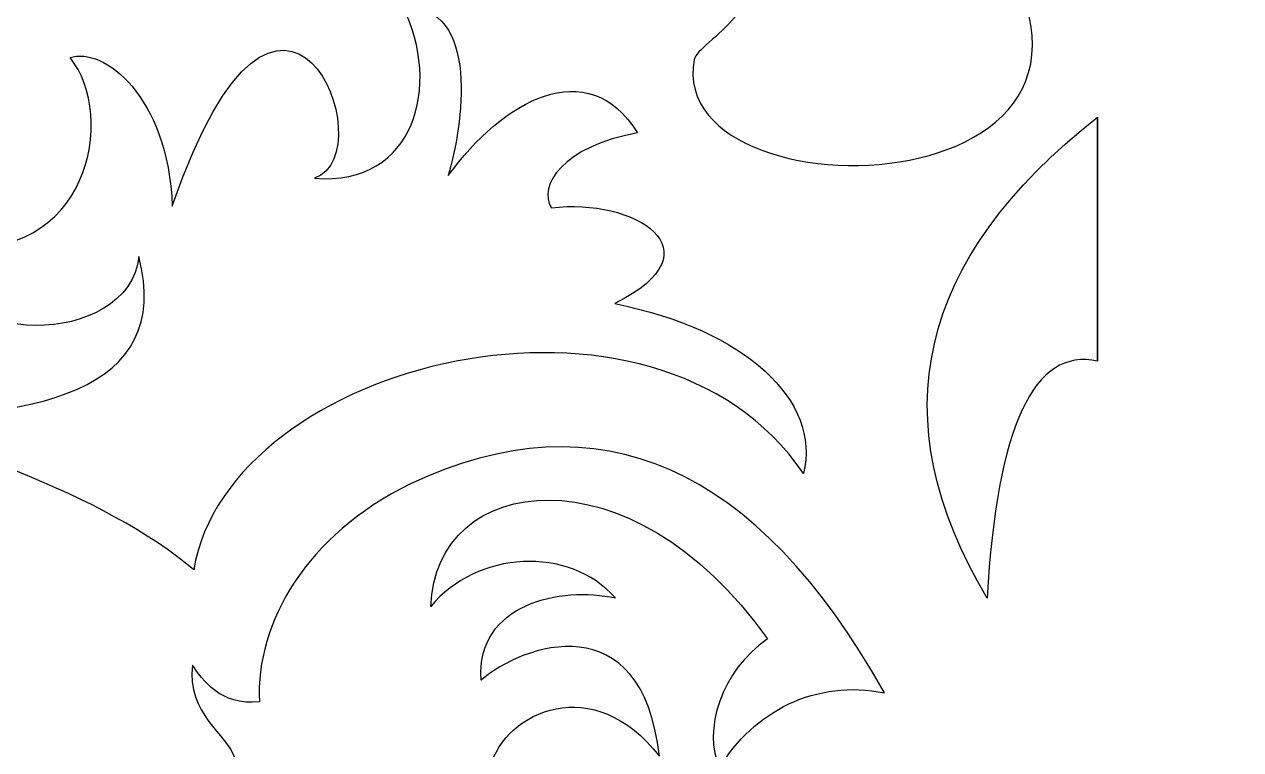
# Model space of a CAD drawing. Header units: centimetres. Extents: x -29.4 to 30.6, y -40.2 to 38.1.
# Drawn here: x -12.02 to -1.53, y -29.27 to -23.01 of the extents above; entities that cross this region are included whole.
import ezdxf

# ---------------------------------------------------------------- set-up
doc = ezdxf.new("R2010")
doc.units = ezdxf.units.CM
doc.header["$MEASUREMENT"] = 0
doc.layers.add('layer 1', color=7, linetype='Continuous')

msp = doc.modelspace()

# ---------------------------------------------------------------- linework, layer by layer
at = {"layer": 'layer 1', "color": 114}
for points, knots in [([(-10.49682, -18.26615), (-10.13731, -19.88125), (-7.4751, -20.3182), (-6.68957, -19.16775), (-6.68957, -19.16775), (-6.33582, -19.88142), (-5.19749, -20.55763), (-4.57809, -20.60501), (-4.57809, -20.60501), (-4.57555, -20.84265), (-4.71426, -21.0213), (-4.96843, -21.05175), (-4.96843, -21.05175), (-4.43667, -21.31915), (-4.31975, -20.84191), (-4.32318, -20.64468), (-4.32318, -20.64468), (-3.78701, -21.11549), (-4.5048, -22.0538), (-5.08296, -21.84531), (-5.08296, -21.84531), (-4.80939, -22.50152), (-4.01193, -22.04741), (-4.02869, -21.80259), (-4.02869, -21.80259), (-1.52953, -24.60213), (-6.5111, -24.79919), (-6.24195, -23.31767), (-6.24195, -23.31767), (-6.21352, -23.16116), (-5.46525, -22.85515), (-5.78604, -22.17304), (-5.78604, -22.17304), (-5.87759, -22.51265), (-6.21513, -22.6723), (-6.41063, -22.69285), (-6.41063, -22.69285), (-6.14943, -20.59102), (-10.92754, -21.1272), (-10.49682, -18.26615)], [0, 0, 0, 0, 0.09090909, 0.09090909, 0.09090909, 0.09090909, 0.18181818, 0.18181818, 0.18181818, 0.18181818, 0.27272727, 0.27272727, 0.27272727, 0.27272727, 0.36363636, 0.36363636, 0.36363636, 0.36363636, 0.45454545, 0.45454545, 0.45454545, 0.45454545, 0.54545455, 0.54545455, 0.54545455, 0.54545455, 0.63636364, 0.63636364, 0.63636364, 0.63636364, 0.72727273, 0.72727273, 0.72727273, 0.72727273, 0.81818182, 0.81818182, 0.81818182, 0.81818182, 1, 1, 1, 1]), ([(-8.7516, -22.86466), (-8.41921, -23.53918), (-8.64798, -24.40837), (-9.51482, -24.3407), (-9.51482, -24.3407), (-8.88984, -24.11949), (-9.80206, -21.82944), (-10.74182, -24.58097), (-10.74182, -24.58097), (-10.7785, -23.63121), (-11.33791, -23.20306), (-11.62385, -23.30071), (-11.62385, -23.30071), (-11.21443, -23.80575), (-11.45813, -25.08011), (-12.68872, -24.93378), (-12.68872, -24.93378), (-12.77612, -25.84484), (-11.10698, -25.79941), (-11.02945, -25.01648), (-11.02945, -25.01648), (-10.73529, -26.1818), (-11.89499, -26.42952), (-13.55785, -26.4131), (-13.55785, -26.4131), (-12.81102, -26.55827), (-11.30433, -27.07151), (-10.55749, -27.71726), (-10.55749, -27.71726), (-10.25918, -25.9123), (-6.5745, -25.00296), (-5.29979, -26.88622), (-5.29979, -26.88622), (-5.14393, -26.26185), (-5.79656, -25.64569), (-6.92691, -25.42195), (-6.92691, -25.42195), (-6.00518, -24.96036), (-6.76662, -24.50613), (-7.4719, -24.59599), (-7.4719, -24.59599), (-7.59805, -24.41077), (-7.36584, -24.06037), (-6.73011, -23.95024), (-6.73011, -23.95024), (-7.16105, -23.25523), (-7.89684, -23.67564), (-8.36308, -24.31817), (-8.36308, -24.31817), (-8.23928, -23.9076), (-8.07553, -22.83772), (-8.7516, -22.86466)], [0, 0, 0, 0, 0.07142857, 0.07142857, 0.07142857, 0.07142857, 0.14285714, 0.14285714, 0.14285714, 0.14285714, 0.21428571, 0.21428571, 0.21428571, 0.21428571, 0.28571429, 0.28571429, 0.28571429, 0.28571429, 0.35714286, 0.35714286, 0.35714286, 0.35714286, 0.42857143, 0.42857143, 0.42857143, 0.42857143, 0.5, 0.5, 0.5, 0.5, 0.57142857, 0.57142857, 0.57142857, 0.57142857, 0.64285714, 0.64285714, 0.64285714, 0.64285714, 0.71428571, 0.71428571, 0.71428571, 0.71428571, 0.78571429, 0.78571429, 0.78571429, 0.78571429, 0.85714286, 0.85714286, 0.85714286, 0.85714286, 1, 1, 1, 1]), ([(-2.76308, -23.81449), (-4.32184, -25.03604), (-4.63956, -26.41778), (-3.71624, -27.95973), (-3.71624, -27.95973), (-3.63022, -26.47786), (-3.3125, -25.797), (-2.76308, -25.91715), (-2.76308, -25.91715), (-2.76308, -25.91715), (-2.76308, -25.91713), (-2.76308, -25.91713), (-2.76308, -25.91713), (-2.76308, -25.91713), (-2.76308, -25.86582), (-2.76308, -25.86582), (-2.76308, -25.86582), (-2.76308, -25.86582), (-2.76308, -25.81507), (-2.76308, -25.81507), (-2.76308, -25.81507), (-2.76308, -25.81507), (-2.76308, -25.76491), (-2.76308, -25.76491), (-2.76308, -25.76491), (-2.76308, -25.76491), (-2.76308, -25.71534), (-2.76308, -25.71534), (-2.76308, -25.71534), (-2.76308, -25.71534), (-2.76308, -25.66635), (-2.76308, -25.66635), (-2.76308, -25.66635), (-2.76308, -25.66635), (-2.76308, -25.61794), (-2.76308, -25.61794), (-2.76308, -25.61794), (-2.76308, -25.61794), (-2.76308, -25.57013), (-2.76308, -25.57013), (-2.76308, -25.57013), (-2.76308, -25.57013), (-2.76308, -25.5229), (-2.76308, -25.5229), (-2.76308, -25.5229), (-2.76308, -25.5229), (-2.76308, -25.47626), (-2.76308, -25.47626), (-2.76308, -25.47626), (-2.76308, -25.47626), (-2.76308, -25.43021), (-2.76308, -25.43021), (-2.76308, -25.43021), (-2.76308, -25.43021), (-2.76308, -25.38474), (-2.76308, -25.38474), (-2.76308, -25.38474), (-2.76308, -25.38474), (-2.76308, -25.33986), (-2.76308, -25.33986), (-2.76308, -25.33986), (-2.76308, -25.33986), (-2.76308, -25.29557), (-2.76308, -25.29557), (-2.76308, -25.29557), (-2.76308, -25.29557), (-2.76308, -25.25186), (-2.76308, -25.25186), (-2.76308, -25.25186), (-2.76308, -25.25186), (-2.76308, -25.20873), (-2.76308, -25.20873), (-2.76308, -25.20873), (-2.76308, -25.20873), (-2.76308, -25.1662), (-2.76308, -25.1662), (-2.76308, -25.1662), (-2.76308, -25.1662), (-2.76308, -24.88489), (-2.76308, -24.88489), (-2.76308, -24.88489), (-2.76308, -24.88489), (-2.76308, -24.84705), (-2.76308, -24.84705), (-2.76308, -24.84705), (-2.76308, -24.84705), (-2.76308, -24.80979), (-2.76308, -24.80979), (-2.76308, -24.80979), (-2.76308, -24.80979), (-2.76308, -24.77313), (-2.76308, -24.77313), (-2.76308, -24.77313), (-2.76308, -24.77313), (-2.76308, -24.73705), (-2.76308, -24.73705), (-2.76308, -24.73705), (-2.76308, -24.73705), (-2.76308, -24.70155), (-2.76308, -24.70155), (-2.76308, -24.70155), (-2.76308, -24.70155), (-2.76308, -24.66665), (-2.76308, -24.66665), (-2.76308, -24.66665), (-2.76308, -24.66665), (-2.76308, -24.63232), (-2.76308, -24.63232), (-2.76308, -24.63232), (-2.76308, -24.63232), (-2.76308, -24.59859), (-2.76308, -24.59859), (-2.76308, -24.59859), (-2.76308, -24.59859), (-2.76308, -24.56544), (-2.76308, -24.56544), (-2.76308, -24.56544), (-2.76308, -24.56544), (-2.76308, -24.53288), (-2.76308, -24.53288), (-2.76308, -24.53288), (-2.76308, -24.53288), (-2.76308, -24.5009), (-2.76308, -24.5009), (-2.76308, -24.5009), (-2.76308, -24.5009), (-2.76308, -24.46952), (-2.76308, -24.46952), (-2.76308, -24.46952), (-2.76308, -24.46952), (-2.76308, -24.43872), (-2.76308, -24.43872), (-2.76308, -24.43872), (-2.76308, -24.43872), (-2.76308, -24.4085), (-2.76308, -24.4085), (-2.76308, -24.4085), (-2.76308, -24.4085), (-2.76308, -24.37888), (-2.76308, -24.37888), (-2.76308, -24.37888), (-2.76308, -24.37888), (-2.76308, -24.34984), (-2.76308, -24.34984), (-2.76308, -24.34984), (-2.76308, -24.34984), (-2.76308, -24.32139), (-2.76308, -24.32139), (-2.76308, -24.32139), (-2.76308, -24.32139), (-2.76308, -24.29352), (-2.76308, -24.29352), (-2.76308, -24.29352), (-2.76308, -24.29352), (-2.76308, -24.26623), (-2.76308, -24.26623), (-2.76308, -24.26623), (-2.76308, -24.26623), (-2.76308, -24.23954), (-2.76308, -24.23954), (-2.76308, -24.23954), (-2.76308, -24.23954), (-2.76308, -24.21343), (-2.76308, -24.21343), (-2.76308, -24.21343), (-2.76308, -24.21343), (-2.76308, -24.18791), (-2.76308, -24.18791), (-2.76308, -24.18791), (-2.76308, -24.18791), (-2.76308, -24.16298), (-2.76308, -24.16298), (-2.76308, -24.16298), (-2.76308, -24.16298), (-2.76308, -24.13863), (-2.76308, -24.13863), (-2.76308, -24.13863), (-2.76308, -24.13863), (-2.76308, -24.11487), (-2.76308, -24.11487), (-2.76308, -24.11487), (-2.76308, -24.11487), (-2.76308, -24.0917), (-2.76308, -24.0917), (-2.76308, -24.0917), (-2.76308, -24.0917), (-2.76308, -24.06911), (-2.76308, -24.06911), (-2.76308, -24.06911), (-2.76308, -24.06911), (-2.76308, -24.04711), (-2.76308, -24.04711), (-2.76308, -24.04711), (-2.76308, -24.04711), (-2.76308, -24.0257), (-2.76308, -24.0257), (-2.76308, -24.0257), (-2.76308, -24.0257), (-2.76308, -23.94591), (-2.76308, -23.94591), (-2.76308, -23.94591), (-2.76308, -23.94591), (-2.76308, -23.92743), (-2.76308, -23.92743), (-2.76308, -23.92743), (-2.76308, -23.92743), (-2.76308, -23.90954), (-2.76308, -23.90954), (-2.76308, -23.90954), (-2.76308, -23.90954), (-2.76308, -23.89223), (-2.76308, -23.89223), (-2.76308, -23.89223), (-2.76308, -23.89223), (-2.76308, -23.87551), (-2.76308, -23.87551), (-2.76308, -23.87551), (-2.76308, -23.87551), (-2.76308, -23.85937), (-2.76308, -23.85937), (-2.76308, -23.85937), (-2.76308, -23.85937), (-2.76308, -23.84383), (-2.76308, -23.84383), (-2.76308, -23.84383), (-2.76308, -23.84383), (-2.76308, -23.82886), (-2.76308, -23.82886), (-2.76308, -23.82886), (-2.76308, -23.82886), (-2.76308, -23.81449), (-2.76308, -23.81449)], [0, 0, 0, 0, 0.01694915, 0.01694915, 0.01694915, 0.01694915, 0.03389831, 0.03389831, 0.03389831, 0.03389831, 0.05084746, 0.05084746, 0.05084746, 0.05084746, 0.06779661, 0.06779661, 0.06779661, 0.06779661, 0.08474576, 0.08474576, 0.08474576, 0.08474576, 0.10169492, 0.10169492, 0.10169492, 0.10169492, 0.11864407, 0.11864407, 0.11864407, 0.11864407, 0.13559322, 0.13559322, 0.13559322, 0.13559322, 0.15254237, 0.15254237, 0.15254237, 0.15254237, 0.16949153, 0.16949153, 0.16949153, 0.16949153, 0.18644068, 0.18644068, 0.18644068, 0.18644068, 0.20338983, 0.20338983, 0.20338983, 0.20338983, 0.22033898, 0.22033898, 0.22033898, 0.22033898, 0.23728814, 0.23728814, 0.23728814, 0.23728814, 0.25423729, 0.25423729, 0.25423729, 0.25423729, 0.27118644, 0.27118644, 0.27118644, 0.27118644, 0.28813559, 0.28813559, 0.28813559, 0.28813559, 0.30508475, 0.30508475, 0.30508475, 0.30508475, 0.3220339, 0.3220339, 0.3220339, 0.3220339, 0.33898305, 0.33898305, 0.33898305, 0.33898305, 0.3559322, 0.3559322, 0.3559322, 0.3559322, 0.37288136, 0.37288136, 0.37288136, 0.37288136, 0.38983051, 0.38983051, 0.38983051, 0.38983051, 0.40677966, 0.40677966, 0.40677966, 0.40677966, 0.42372881, 0.42372881, 0.42372881, 0.42372881, 0.44067797, 0.44067797, 0.44067797, 0.44067797, 0.45762712, 0.45762712, 0.45762712, 0.45762712, 0.47457627, 0.47457627, 0.47457627, 0.47457627, 0.49152542, 0.49152542, 0.49152542, 0.49152542, 0.50847458, 0.50847458, 0.50847458, 0.50847458, 0.52542373, 0.52542373, 0.52542373, 0.52542373, 0.54237288, 0.54237288, 0.54237288, 0.54237288, 0.55932203, 0.55932203, 0.55932203, 0.55932203, 0.57627119, 0.57627119, 0.57627119, 0.57627119, 0.59322034, 0.59322034, 0.59322034, 0.59322034, 0.61016949, 0.61016949, 0.61016949, 0.61016949, 0.62711864, 0.62711864, 0.62711864, 0.62711864, 0.6440678, 0.6440678, 0.6440678, 0.6440678, 0.66101695, 0.66101695, 0.66101695, 0.66101695, 0.6779661, 0.6779661, 0.6779661, 0.6779661, 0.69491525, 0.69491525, 0.69491525, 0.69491525, 0.71186441, 0.71186441, 0.71186441, 0.71186441, 0.72881356, 0.72881356, 0.72881356, 0.72881356, 0.74576271, 0.74576271, 0.74576271, 0.74576271, 0.76271186, 0.76271186, 0.76271186, 0.76271186, 0.77966102, 0.77966102, 0.77966102, 0.77966102, 0.79661017, 0.79661017, 0.79661017, 0.79661017, 0.81355932, 0.81355932, 0.81355932, 0.81355932, 0.83050847, 0.83050847, 0.83050847, 0.83050847, 0.84745763, 0.84745763, 0.84745763, 0.84745763, 0.86440678, 0.86440678, 0.86440678, 0.86440678, 0.88135593, 0.88135593, 0.88135593, 0.88135593, 0.89830508, 0.89830508, 0.89830508, 0.89830508, 0.91525424, 0.91525424, 0.91525424, 0.91525424, 0.93220339, 0.93220339, 0.93220339, 0.93220339, 0.94915254, 0.94915254, 0.94915254, 0.94915254, 0.96610169, 0.96610169, 0.96610169, 0.96610169, 1, 1, 1, 1]), ([(-2.76308, -25.91713), (-2.76308, -25.91713), (-2.76308, -25.86582), (-2.76308, -25.86582), (-2.76308, -25.86582), (-2.76308, -25.86582), (-2.76308, -25.81507), (-2.76308, -25.81507), (-2.76308, -25.81507), (-2.76308, -25.81507), (-2.76308, -25.76491), (-2.76308, -25.76491), (-2.76308, -25.76491), (-2.76308, -25.76491), (-2.76308, -25.71534), (-2.76308, -25.71534), (-2.76308, -25.71534), (-2.76308, -25.71534), (-2.76308, -25.66635), (-2.76308, -25.66635), (-2.76308, -25.66635), (-2.76308, -25.66635), (-2.76308, -25.61794), (-2.76308, -25.61794), (-2.76308, -25.61794), (-2.76308, -25.61794), (-2.76308, -25.57013), (-2.76308, -25.57013), (-2.76308, -25.57013), (-2.76308, -25.57013), (-2.76308, -25.5229), (-2.76308, -25.5229), (-2.76308, -25.5229), (-2.76308, -25.5229), (-2.76308, -25.47626), (-2.76308, -25.47626), (-2.76308, -25.47626), (-2.76308, -25.47626), (-2.76308, -25.43021), (-2.76308, -25.43021), (-2.76308, -25.43021), (-2.76308, -25.43021), (-2.76308, -25.38474), (-2.76308, -25.38474), (-2.76308, -25.38474), (-2.76308, -25.38474), (-2.76308, -25.33986), (-2.76308, -25.33986), (-2.76308, -25.33986), (-2.76308, -25.33986), (-2.76308, -25.29557), (-2.76308, -25.29557), (-2.76308, -25.29557), (-2.76308, -25.29557), (-2.76308, -25.25186), (-2.76308, -25.25186), (-2.76308, -25.25186), (-2.76308, -25.25186), (-2.76308, -25.20873), (-2.76308, -25.20873), (-2.76308, -25.20873), (-2.76308, -25.20873), (-2.76308, -25.1662), (-2.76308, -25.1662), (-2.76308, -25.1662), (-2.76308, -25.1662), (-2.76308, -24.88489), (-2.76308, -24.88489), (-2.76308, -24.88489), (-2.76308, -24.88489), (-2.76308, -24.84705), (-2.76308, -24.84705), (-2.76308, -24.84705), (-2.76308, -24.84705), (-2.76308, -24.80979), (-2.76308, -24.80979), (-2.76308, -24.80979), (-2.76308, -24.80979), (-2.76308, -24.77313), (-2.76308, -24.77313), (-2.76308, -24.77313), (-2.76308, -24.77313), (-2.76308, -24.73705), (-2.76308, -24.73705), (-2.76308, -24.73705), (-2.76308, -24.73705), (-2.76308, -24.70155), (-2.76308, -24.70155), (-2.76308, -24.70155), (-2.76308, -24.70155), (-2.76308, -24.66665), (-2.76308, -24.66665), (-2.76308, -24.66665), (-2.76308, -24.66665), (-2.76308, -24.63232), (-2.76308, -24.63232), (-2.76308, -24.63232), (-2.76308, -24.63232), (-2.76308, -24.59859), (-2.76308, -24.59859), (-2.76308, -24.59859), (-2.76308, -24.59859), (-2.76308, -24.56544), (-2.76308, -24.56544), (-2.76308, -24.56544), (-2.76308, -24.56544), (-2.76308, -24.53288), (-2.76308, -24.53288), (-2.76308, -24.53288), (-2.76308, -24.53288), (-2.76308, -24.5009), (-2.76308, -24.5009), (-2.76308, -24.5009), (-2.76308, -24.5009), (-2.76308, -24.46952), (-2.76308, -24.46952), (-2.76308, -24.46952), (-2.76308, -24.46952), (-2.76308, -24.43872), (-2.76308, -24.43872), (-2.76308, -24.43872), (-2.76308, -24.43872), (-2.76308, -24.4085), (-2.76308, -24.4085), (-2.76308, -24.4085), (-2.76308, -24.4085), (-2.76308, -24.37888), (-2.76308, -24.37888), (-2.76308, -24.37888), (-2.76308, -24.37888), (-2.76308, -24.34984), (-2.76308, -24.34984), (-2.76308, -24.34984), (-2.76308, -24.34984), (-2.76308, -24.32139), (-2.76308, -24.32139), (-2.76308, -24.32139), (-2.76308, -24.32139), (-2.76308, -24.29352), (-2.76308, -24.29352), (-2.76308, -24.29352), (-2.76308, -24.29352), (-2.76308, -24.26623), (-2.76308, -24.26623), (-2.76308, -24.26623), (-2.76308, -24.26623), (-2.76308, -24.23954), (-2.76308, -24.23954), (-2.76308, -24.23954), (-2.76308, -24.23954), (-2.76308, -24.21343), (-2.76308, -24.21343), (-2.76308, -24.21343), (-2.76308, -24.21343), (-2.76308, -24.18791), (-2.76308, -24.18791), (-2.76308, -24.18791), (-2.76308, -24.18791), (-2.76308, -24.16298), (-2.76308, -24.16298), (-2.76308, -24.16298), (-2.76308, -24.16298), (-2.76308, -24.13863), (-2.76308, -24.13863), (-2.76308, -24.13863), (-2.76308, -24.13863), (-2.76308, -24.11487), (-2.76308, -24.11487), (-2.76308, -24.11487), (-2.76308, -24.11487), (-2.76308, -24.0917), (-2.76308, -24.0917), (-2.76308, -24.0917), (-2.76308, -24.0917), (-2.76308, -24.06911), (-2.76308, -24.06911), (-2.76308, -24.06911), (-2.76308, -24.06911), (-2.76308, -24.04711), (-2.76308, -24.04711), (-2.76308, -24.04711), (-2.76308, -24.04711), (-2.76308, -24.0257), (-2.76308, -24.0257), (-2.76308, -24.0257), (-2.76308, -24.0257), (-2.76308, -23.94591), (-2.76308, -23.94591), (-2.76308, -23.94591), (-2.76308, -23.94591), (-2.76308, -23.92743), (-2.76308, -23.92743), (-2.76308, -23.92743), (-2.76308, -23.92743), (-2.76308, -23.90954), (-2.76308, -23.90954), (-2.76308, -23.90954), (-2.76308, -23.90954), (-2.76308, -23.89223), (-2.76308, -23.89223), (-2.76308, -23.89223), (-2.76308, -23.89223), (-2.76308, -23.87551), (-2.76308, -23.87551), (-2.76308, -23.87551), (-2.76308, -23.87551), (-2.76308, -23.85937), (-2.76308, -23.85937), (-2.76308, -23.85937), (-2.76308, -23.85937), (-2.76308, -23.84383), (-2.76308, -23.84383), (-2.76308, -23.84383), (-2.76308, -23.84383), (-2.76308, -23.82886), (-2.76308, -23.82886), (-2.76308, -23.82886), (-2.76308, -23.82886), (-2.76308, -23.81449), (-2.76308, -23.81449), (-2.76308, -23.81449), (-2.76308, -23.81449), (-2.76308, -23.81447), (-2.76308, -23.81447), (-2.76308, -23.81447), (-2.76308, -23.81447), (-2.76308, -25.91713), (-2.76308, -25.91713)], [0, 0, 0, 0, 0.01724138, 0.01724138, 0.01724138, 0.01724138, 0.03448276, 0.03448276, 0.03448276, 0.03448276, 0.05172414, 0.05172414, 0.05172414, 0.05172414, 0.06896552, 0.06896552, 0.06896552, 0.06896552, 0.0862069, 0.0862069, 0.0862069, 0.0862069, 0.10344828, 0.10344828, 0.10344828, 0.10344828, 0.12068966, 0.12068966, 0.12068966, 0.12068966, 0.13793103, 0.13793103, 0.13793103, 0.13793103, 0.15517241, 0.15517241, 0.15517241, 0.15517241, 0.17241379, 0.17241379, 0.17241379, 0.17241379, 0.18965517, 0.18965517, 0.18965517, 0.18965517, 0.20689655, 0.20689655, 0.20689655, 0.20689655, 0.22413793, 0.22413793, 0.22413793, 0.22413793, 0.24137931, 0.24137931, 0.24137931, 0.24137931, 0.25862069, 0.25862069, 0.25862069, 0.25862069, 0.27586207, 0.27586207, 0.27586207, 0.27586207, 0.29310345, 0.29310345, 0.29310345, 0.29310345, 0.31034483, 0.31034483, 0.31034483, 0.31034483, 0.32758621, 0.32758621, 0.32758621, 0.32758621, 0.34482759, 0.34482759, 0.34482759, 0.34482759, 0.36206897, 0.36206897, 0.36206897, 0.36206897, 0.37931034, 0.37931034, 0.37931034, 0.37931034, 0.39655172, 0.39655172, 0.39655172, 0.39655172, 0.4137931, 0.4137931, 0.4137931, 0.4137931, 0.43103448, 0.43103448, 0.43103448, 0.43103448, 0.44827586, 0.44827586, 0.44827586, 0.44827586, 0.46551724, 0.46551724, 0.46551724, 0.46551724, 0.48275862, 0.48275862, 0.48275862, 0.48275862, 0.5, 0.5, 0.5, 0.5, 0.51724138, 0.51724138, 0.51724138, 0.51724138, 0.53448276, 0.53448276, 0.53448276, 0.53448276, 0.55172414, 0.55172414, 0.55172414, 0.55172414, 0.56896552, 0.56896552, 0.56896552, 0.56896552, 0.5862069, 0.5862069, 0.5862069, 0.5862069, 0.60344828, 0.60344828, 0.60344828, 0.60344828, 0.62068966, 0.62068966, 0.62068966, 0.62068966, 0.63793103, 0.63793103, 0.63793103, 0.63793103, 0.65517241, 0.65517241, 0.65517241, 0.65517241, 0.67241379, 0.67241379, 0.67241379, 0.67241379, 0.68965517, 0.68965517, 0.68965517, 0.68965517, 0.70689655, 0.70689655, 0.70689655, 0.70689655, 0.72413793, 0.72413793, 0.72413793, 0.72413793, 0.74137931, 0.74137931, 0.74137931, 0.74137931, 0.75862069, 0.75862069, 0.75862069, 0.75862069, 0.77586207, 0.77586207, 0.77586207, 0.77586207, 0.79310345, 0.79310345, 0.79310345, 0.79310345, 0.81034483, 0.81034483, 0.81034483, 0.81034483, 0.82758621, 0.82758621, 0.82758621, 0.82758621, 0.84482759, 0.84482759, 0.84482759, 0.84482759, 0.86206897, 0.86206897, 0.86206897, 0.86206897, 0.87931034, 0.87931034, 0.87931034, 0.87931034, 0.89655172, 0.89655172, 0.89655172, 0.89655172, 0.9137931, 0.9137931, 0.9137931, 0.9137931, 0.93103448, 0.93103448, 0.93103448, 0.93103448, 0.94827586, 0.94827586, 0.94827586, 0.94827586, 0.96551724, 0.96551724, 0.96551724, 0.96551724, 1, 1, 1, 1]), ([(-6.0236, -29.42663), (-6.16973, -29.10127), (-6.01093, -28.58547), (-5.60942, -28.31258), (-5.60942, -28.31258), (-6.79265, -26.63989), (-8.47957, -26.88547), (-8.5133, -28.03333), (-8.5133, -28.03333), (-8.11584, -27.55026), (-7.32007, -27.50642), (-6.92077, -27.95941), (-6.92077, -27.95941), (-7.38868, -27.85703), (-8.12126, -28.00363), (-8.07933, -28.66691), (-8.07933, -28.66691), (-7.72557, -28.3617), (-6.69016, -27.99527), (-6.54206, -29.32413), (-6.54206, -29.32413), (-7.1044, -28.59455), (-7.86793, -28.93213), (-8.00057, -29.41657), (-8.00057, -29.41657), (-7.46081, -29.26319), (-6.77132, -29.47663), (-6.67101, -29.99068), (-6.67101, -29.99068), (-7.0397, -30.51491), (-7.25588, -31.72838), (-7.18743, -32.10842), (-7.18743, -32.10842), (-7.43905, -31.69469), (-8.74023, -30.76416), (-9.20483, -31.0082), (-9.20483, -31.0082), (-9.97073, -31.57809), (-10.00933, -30.73517), (-10.99117, -30.99319), (-10.99117, -30.99319), (-10.64803, -31.42369), (-10.83979, -31.6039), (-11.56644, -31.53382), (-11.56644, -31.53382), (-11.43524, -31.24598), (-11.45542, -30.77293), (-11.62699, -30.11467), (-11.62699, -30.11467), (-9.13555, -29.30759), (-10.67913, -29.36756), (-10.56671, -28.53774), (-10.56671, -28.53774), (-10.48547, -28.66383), (-10.32447, -28.89361), (-9.99139, -28.85357), (-9.99139, -28.85357), (-10.02166, -28.1727), (-9.58765, -27.41632), (-8.68934, -26.97576), (-8.68934, -26.97576), (-7.0643, -26.21481), (-5.70168, -26.81556), (-4.6015, -28.77804), (-4.6015, -28.77804), (-5.18628, -28.65639), (-5.73719, -28.93731), (-6.0236, -29.42663)], [0, 0, 0, 0, 0.05555556, 0.05555556, 0.05555556, 0.05555556, 0.11111111, 0.11111111, 0.11111111, 0.11111111, 0.16666667, 0.16666667, 0.16666667, 0.16666667, 0.22222222, 0.22222222, 0.22222222, 0.22222222, 0.27777778, 0.27777778, 0.27777778, 0.27777778, 0.33333333, 0.33333333, 0.33333333, 0.33333333, 0.38888889, 0.38888889, 0.38888889, 0.38888889, 0.44444444, 0.44444444, 0.44444444, 0.44444444, 0.5, 0.5, 0.5, 0.5, 0.55555556, 0.55555556, 0.55555556, 0.55555556, 0.61111111, 0.61111111, 0.61111111, 0.61111111, 0.66666667, 0.66666667, 0.66666667, 0.66666667, 0.72222222, 0.72222222, 0.72222222, 0.72222222, 0.77777778, 0.77777778, 0.77777778, 0.77777778, 0.83333333, 0.83333333, 0.83333333, 0.83333333, 0.88888889, 0.88888889, 0.88888889, 0.88888889, 1, 1, 1, 1])]:
    msp.add_open_spline(points, degree=3, knots=knots, dxfattribs=at)
at = {"layer": 'layer 1', "color": 250, "lineweight": 20}
for points, knots in [([(-10.49682, -18.26615), (-10.13731, -19.88125), (-7.4751, -20.3182), (-6.68957, -19.16775), (-6.68957, -19.16775), (-6.33582, -19.88142), (-5.19749, -20.55763), (-4.57809, -20.60501), (-4.57809, -20.60501), (-4.57555, -20.84265), (-4.71426, -21.0213), (-4.96843, -21.05175), (-4.96843, -21.05175), (-4.43667, -21.31915), (-4.31975, -20.84191), (-4.32318, -20.64468), (-4.32318, -20.64468), (-3.78701, -21.11549), (-4.5048, -22.0538), (-5.08296, -21.84531), (-5.08296, -21.84531), (-4.80939, -22.50152), (-4.01193, -22.04741), (-4.02869, -21.80259), (-4.02869, -21.80259), (-1.52953, -24.60213), (-6.5111, -24.79919), (-6.24195, -23.31767), (-6.24195, -23.31767), (-6.21352, -23.16116), (-5.46525, -22.85515), (-5.78604, -22.17304), (-5.78604, -22.17304), (-5.87759, -22.51265), (-6.21513, -22.6723), (-6.41063, -22.69285), (-6.41063, -22.69285), (-6.14943, -20.59102), (-10.92754, -21.1272), (-10.49682, -18.26615)], [0, 0, 0, 0, 0.09090909, 0.09090909, 0.09090909, 0.09090909, 0.18181818, 0.18181818, 0.18181818, 0.18181818, 0.27272727, 0.27272727, 0.27272727, 0.27272727, 0.36363636, 0.36363636, 0.36363636, 0.36363636, 0.45454545, 0.45454545, 0.45454545, 0.45454545, 0.54545455, 0.54545455, 0.54545455, 0.54545455, 0.63636364, 0.63636364, 0.63636364, 0.63636364, 0.72727273, 0.72727273, 0.72727273, 0.72727273, 0.81818182, 0.81818182, 0.81818182, 0.81818182, 1, 1, 1, 1]), ([(-8.7516, -22.86466), (-8.41921, -23.53918), (-8.64798, -24.40837), (-9.51482, -24.3407), (-9.51482, -24.3407), (-8.88984, -24.11949), (-9.80206, -21.82944), (-10.74182, -24.58097), (-10.74182, -24.58097), (-10.7785, -23.63121), (-11.33791, -23.20306), (-11.62385, -23.30071), (-11.62385, -23.30071), (-11.21443, -23.80575), (-11.45813, -25.08011), (-12.68872, -24.93378), (-12.68872, -24.93378), (-12.77612, -25.84484), (-11.10698, -25.79941), (-11.02945, -25.01648), (-11.02945, -25.01648), (-10.73529, -26.1818), (-11.89499, -26.42952), (-13.55785, -26.4131), (-13.55785, -26.4131), (-12.81102, -26.55827), (-11.30433, -27.07151), (-10.55749, -27.71726), (-10.55749, -27.71726), (-10.25918, -25.9123), (-6.5745, -25.00296), (-5.29979, -26.88622), (-5.29979, -26.88622), (-5.14393, -26.26185), (-5.79656, -25.64569), (-6.92691, -25.42195), (-6.92691, -25.42195), (-6.00518, -24.96036), (-6.76662, -24.50613), (-7.4719, -24.59599), (-7.4719, -24.59599), (-7.59805, -24.41077), (-7.36584, -24.06037), (-6.73011, -23.95024), (-6.73011, -23.95024), (-7.16105, -23.25523), (-7.89684, -23.67564), (-8.36308, -24.31817), (-8.36308, -24.31817), (-8.23928, -23.9076), (-8.07553, -22.83772), (-8.7516, -22.86466)], [0, 0, 0, 0, 0.07142857, 0.07142857, 0.07142857, 0.07142857, 0.14285714, 0.14285714, 0.14285714, 0.14285714, 0.21428571, 0.21428571, 0.21428571, 0.21428571, 0.28571429, 0.28571429, 0.28571429, 0.28571429, 0.35714286, 0.35714286, 0.35714286, 0.35714286, 0.42857143, 0.42857143, 0.42857143, 0.42857143, 0.5, 0.5, 0.5, 0.5, 0.57142857, 0.57142857, 0.57142857, 0.57142857, 0.64285714, 0.64285714, 0.64285714, 0.64285714, 0.71428571, 0.71428571, 0.71428571, 0.71428571, 0.78571429, 0.78571429, 0.78571429, 0.78571429, 0.85714286, 0.85714286, 0.85714286, 0.85714286, 1, 1, 1, 1]), ([(-2.76308, -23.81449), (-4.32184, -25.03604), (-4.63956, -26.41778), (-3.71624, -27.95973), (-3.71624, -27.95973), (-3.63022, -26.47786), (-3.3125, -25.797), (-2.76308, -25.91715), (-2.76308, -25.91715), (-2.76308, -25.91715), (-2.76308, -25.91713), (-2.76308, -25.91713), (-2.76308, -25.91713), (-2.76308, -25.91713), (-2.76308, -25.86582), (-2.76308, -25.86582), (-2.76308, -25.86582), (-2.76308, -25.86582), (-2.76308, -25.81507), (-2.76308, -25.81507), (-2.76308, -25.81507), (-2.76308, -25.81507), (-2.76308, -25.76491), (-2.76308, -25.76491), (-2.76308, -25.76491), (-2.76308, -25.76491), (-2.76308, -25.71534), (-2.76308, -25.71534), (-2.76308, -25.71534), (-2.76308, -25.71534), (-2.76308, -25.66635), (-2.76308, -25.66635), (-2.76308, -25.66635), (-2.76308, -25.66635), (-2.76308, -25.61794), (-2.76308, -25.61794), (-2.76308, -25.61794), (-2.76308, -25.61794), (-2.76308, -25.57013), (-2.76308, -25.57013), (-2.76308, -25.57013), (-2.76308, -25.57013), (-2.76308, -25.5229), (-2.76308, -25.5229), (-2.76308, -25.5229), (-2.76308, -25.5229), (-2.76308, -25.47626), (-2.76308, -25.47626), (-2.76308, -25.47626), (-2.76308, -25.47626), (-2.76308, -25.43021), (-2.76308, -25.43021), (-2.76308, -25.43021), (-2.76308, -25.43021), (-2.76308, -25.38474), (-2.76308, -25.38474), (-2.76308, -25.38474), (-2.76308, -25.38474), (-2.76308, -25.33986), (-2.76308, -25.33986), (-2.76308, -25.33986), (-2.76308, -25.33986), (-2.76308, -25.29557), (-2.76308, -25.29557), (-2.76308, -25.29557), (-2.76308, -25.29557), (-2.76308, -25.25186), (-2.76308, -25.25186), (-2.76308, -25.25186), (-2.76308, -25.25186), (-2.76308, -25.20873), (-2.76308, -25.20873), (-2.76308, -25.20873), (-2.76308, -25.20873), (-2.76308, -25.1662), (-2.76308, -25.1662), (-2.76308, -25.1662), (-2.76308, -25.1662), (-2.76308, -24.88489), (-2.76308, -24.88489), (-2.76308, -24.88489), (-2.76308, -24.88489), (-2.76308, -24.84705), (-2.76308, -24.84705), (-2.76308, -24.84705), (-2.76308, -24.84705), (-2.76308, -24.80979), (-2.76308, -24.80979), (-2.76308, -24.80979), (-2.76308, -24.80979), (-2.76308, -24.77313), (-2.76308, -24.77313), (-2.76308, -24.77313), (-2.76308, -24.77313), (-2.76308, -24.73705), (-2.76308, -24.73705), (-2.76308, -24.73705), (-2.76308, -24.73705), (-2.76308, -24.70155), (-2.76308, -24.70155), (-2.76308, -24.70155), (-2.76308, -24.70155), (-2.76308, -24.66665), (-2.76308, -24.66665), (-2.76308, -24.66665), (-2.76308, -24.66665), (-2.76308, -24.63232), (-2.76308, -24.63232), (-2.76308, -24.63232), (-2.76308, -24.63232), (-2.76308, -24.59859), (-2.76308, -24.59859), (-2.76308, -24.59859), (-2.76308, -24.59859), (-2.76308, -24.56544), (-2.76308, -24.56544), (-2.76308, -24.56544), (-2.76308, -24.56544), (-2.76308, -24.53288), (-2.76308, -24.53288), (-2.76308, -24.53288), (-2.76308, -24.53288), (-2.76308, -24.5009), (-2.76308, -24.5009), (-2.76308, -24.5009), (-2.76308, -24.5009), (-2.76308, -24.46952), (-2.76308, -24.46952), (-2.76308, -24.46952), (-2.76308, -24.46952), (-2.76308, -24.43872), (-2.76308, -24.43872), (-2.76308, -24.43872), (-2.76308, -24.43872), (-2.76308, -24.4085), (-2.76308, -24.4085), (-2.76308, -24.4085), (-2.76308, -24.4085), (-2.76308, -24.37888), (-2.76308, -24.37888), (-2.76308, -24.37888), (-2.76308, -24.37888), (-2.76308, -24.34984), (-2.76308, -24.34984), (-2.76308, -24.34984), (-2.76308, -24.34984), (-2.76308, -24.32139), (-2.76308, -24.32139), (-2.76308, -24.32139), (-2.76308, -24.32139), (-2.76308, -24.29352), (-2.76308, -24.29352), (-2.76308, -24.29352), (-2.76308, -24.29352), (-2.76308, -24.26623), (-2.76308, -24.26623), (-2.76308, -24.26623), (-2.76308, -24.26623), (-2.76308, -24.23954), (-2.76308, -24.23954), (-2.76308, -24.23954), (-2.76308, -24.23954), (-2.76308, -24.21343), (-2.76308, -24.21343), (-2.76308, -24.21343), (-2.76308, -24.21343), (-2.76308, -24.18791), (-2.76308, -24.18791), (-2.76308, -24.18791), (-2.76308, -24.18791), (-2.76308, -24.16298), (-2.76308, -24.16298), (-2.76308, -24.16298), (-2.76308, -24.16298), (-2.76308, -24.13863), (-2.76308, -24.13863), (-2.76308, -24.13863), (-2.76308, -24.13863), (-2.76308, -24.11487), (-2.76308, -24.11487), (-2.76308, -24.11487), (-2.76308, -24.11487), (-2.76308, -24.0917), (-2.76308, -24.0917), (-2.76308, -24.0917), (-2.76308, -24.0917), (-2.76308, -24.06911), (-2.76308, -24.06911), (-2.76308, -24.06911), (-2.76308, -24.06911), (-2.76308, -24.04711), (-2.76308, -24.04711), (-2.76308, -24.04711), (-2.76308, -24.04711), (-2.76308, -24.0257), (-2.76308, -24.0257), (-2.76308, -24.0257), (-2.76308, -24.0257), (-2.76308, -23.94591), (-2.76308, -23.94591), (-2.76308, -23.94591), (-2.76308, -23.94591), (-2.76308, -23.92743), (-2.76308, -23.92743), (-2.76308, -23.92743), (-2.76308, -23.92743), (-2.76308, -23.90954), (-2.76308, -23.90954), (-2.76308, -23.90954), (-2.76308, -23.90954), (-2.76308, -23.89223), (-2.76308, -23.89223), (-2.76308, -23.89223), (-2.76308, -23.89223), (-2.76308, -23.87551), (-2.76308, -23.87551), (-2.76308, -23.87551), (-2.76308, -23.87551), (-2.76308, -23.85937), (-2.76308, -23.85937), (-2.76308, -23.85937), (-2.76308, -23.85937), (-2.76308, -23.84383), (-2.76308, -23.84383), (-2.76308, -23.84383), (-2.76308, -23.84383), (-2.76308, -23.82886), (-2.76308, -23.82886), (-2.76308, -23.82886), (-2.76308, -23.82886), (-2.76308, -23.81449), (-2.76308, -23.81449)], [0, 0, 0, 0, 0.01694915, 0.01694915, 0.01694915, 0.01694915, 0.03389831, 0.03389831, 0.03389831, 0.03389831, 0.05084746, 0.05084746, 0.05084746, 0.05084746, 0.06779661, 0.06779661, 0.06779661, 0.06779661, 0.08474576, 0.08474576, 0.08474576, 0.08474576, 0.10169492, 0.10169492, 0.10169492, 0.10169492, 0.11864407, 0.11864407, 0.11864407, 0.11864407, 0.13559322, 0.13559322, 0.13559322, 0.13559322, 0.15254237, 0.15254237, 0.15254237, 0.15254237, 0.16949153, 0.16949153, 0.16949153, 0.16949153, 0.18644068, 0.18644068, 0.18644068, 0.18644068, 0.20338983, 0.20338983, 0.20338983, 0.20338983, 0.22033898, 0.22033898, 0.22033898, 0.22033898, 0.23728814, 0.23728814, 0.23728814, 0.23728814, 0.25423729, 0.25423729, 0.25423729, 0.25423729, 0.27118644, 0.27118644, 0.27118644, 0.27118644, 0.28813559, 0.28813559, 0.28813559, 0.28813559, 0.30508475, 0.30508475, 0.30508475, 0.30508475, 0.3220339, 0.3220339, 0.3220339, 0.3220339, 0.33898305, 0.33898305, 0.33898305, 0.33898305, 0.3559322, 0.3559322, 0.3559322, 0.3559322, 0.37288136, 0.37288136, 0.37288136, 0.37288136, 0.38983051, 0.38983051, 0.38983051, 0.38983051, 0.40677966, 0.40677966, 0.40677966, 0.40677966, 0.42372881, 0.42372881, 0.42372881, 0.42372881, 0.44067797, 0.44067797, 0.44067797, 0.44067797, 0.45762712, 0.45762712, 0.45762712, 0.45762712, 0.47457627, 0.47457627, 0.47457627, 0.47457627, 0.49152542, 0.49152542, 0.49152542, 0.49152542, 0.50847458, 0.50847458, 0.50847458, 0.50847458, 0.52542373, 0.52542373, 0.52542373, 0.52542373, 0.54237288, 0.54237288, 0.54237288, 0.54237288, 0.55932203, 0.55932203, 0.55932203, 0.55932203, 0.57627119, 0.57627119, 0.57627119, 0.57627119, 0.59322034, 0.59322034, 0.59322034, 0.59322034, 0.61016949, 0.61016949, 0.61016949, 0.61016949, 0.62711864, 0.62711864, 0.62711864, 0.62711864, 0.6440678, 0.6440678, 0.6440678, 0.6440678, 0.66101695, 0.66101695, 0.66101695, 0.66101695, 0.6779661, 0.6779661, 0.6779661, 0.6779661, 0.69491525, 0.69491525, 0.69491525, 0.69491525, 0.71186441, 0.71186441, 0.71186441, 0.71186441, 0.72881356, 0.72881356, 0.72881356, 0.72881356, 0.74576271, 0.74576271, 0.74576271, 0.74576271, 0.76271186, 0.76271186, 0.76271186, 0.76271186, 0.77966102, 0.77966102, 0.77966102, 0.77966102, 0.79661017, 0.79661017, 0.79661017, 0.79661017, 0.81355932, 0.81355932, 0.81355932, 0.81355932, 0.83050847, 0.83050847, 0.83050847, 0.83050847, 0.84745763, 0.84745763, 0.84745763, 0.84745763, 0.86440678, 0.86440678, 0.86440678, 0.86440678, 0.88135593, 0.88135593, 0.88135593, 0.88135593, 0.89830508, 0.89830508, 0.89830508, 0.89830508, 0.91525424, 0.91525424, 0.91525424, 0.91525424, 0.93220339, 0.93220339, 0.93220339, 0.93220339, 0.94915254, 0.94915254, 0.94915254, 0.94915254, 0.96610169, 0.96610169, 0.96610169, 0.96610169, 1, 1, 1, 1]), ([(-2.76308, -25.91713), (-2.76308, -25.91713), (-2.76308, -25.86582), (-2.76308, -25.86582), (-2.76308, -25.86582), (-2.76308, -25.86582), (-2.76308, -25.81507), (-2.76308, -25.81507), (-2.76308, -25.81507), (-2.76308, -25.81507), (-2.76308, -25.76491), (-2.76308, -25.76491), (-2.76308, -25.76491), (-2.76308, -25.76491), (-2.76308, -25.71534), (-2.76308, -25.71534), (-2.76308, -25.71534), (-2.76308, -25.71534), (-2.76308, -25.66635), (-2.76308, -25.66635), (-2.76308, -25.66635), (-2.76308, -25.66635), (-2.76308, -25.61794), (-2.76308, -25.61794), (-2.76308, -25.61794), (-2.76308, -25.61794), (-2.76308, -25.57013), (-2.76308, -25.57013), (-2.76308, -25.57013), (-2.76308, -25.57013), (-2.76308, -25.5229), (-2.76308, -25.5229), (-2.76308, -25.5229), (-2.76308, -25.5229), (-2.76308, -25.47626), (-2.76308, -25.47626), (-2.76308, -25.47626), (-2.76308, -25.47626), (-2.76308, -25.43021), (-2.76308, -25.43021), (-2.76308, -25.43021), (-2.76308, -25.43021), (-2.76308, -25.38474), (-2.76308, -25.38474), (-2.76308, -25.38474), (-2.76308, -25.38474), (-2.76308, -25.33986), (-2.76308, -25.33986), (-2.76308, -25.33986), (-2.76308, -25.33986), (-2.76308, -25.29557), (-2.76308, -25.29557), (-2.76308, -25.29557), (-2.76308, -25.29557), (-2.76308, -25.25186), (-2.76308, -25.25186), (-2.76308, -25.25186), (-2.76308, -25.25186), (-2.76308, -25.20873), (-2.76308, -25.20873), (-2.76308, -25.20873), (-2.76308, -25.20873), (-2.76308, -25.1662), (-2.76308, -25.1662), (-2.76308, -25.1662), (-2.76308, -25.1662), (-2.76308, -24.88489), (-2.76308, -24.88489), (-2.76308, -24.88489), (-2.76308, -24.88489), (-2.76308, -24.84705), (-2.76308, -24.84705), (-2.76308, -24.84705), (-2.76308, -24.84705), (-2.76308, -24.80979), (-2.76308, -24.80979), (-2.76308, -24.80979), (-2.76308, -24.80979), (-2.76308, -24.77313), (-2.76308, -24.77313), (-2.76308, -24.77313), (-2.76308, -24.77313), (-2.76308, -24.73705), (-2.76308, -24.73705), (-2.76308, -24.73705), (-2.76308, -24.73705), (-2.76308, -24.70155), (-2.76308, -24.70155), (-2.76308, -24.70155), (-2.76308, -24.70155), (-2.76308, -24.66665), (-2.76308, -24.66665), (-2.76308, -24.66665), (-2.76308, -24.66665), (-2.76308, -24.63232), (-2.76308, -24.63232), (-2.76308, -24.63232), (-2.76308, -24.63232), (-2.76308, -24.59859), (-2.76308, -24.59859), (-2.76308, -24.59859), (-2.76308, -24.59859), (-2.76308, -24.56544), (-2.76308, -24.56544), (-2.76308, -24.56544), (-2.76308, -24.56544), (-2.76308, -24.53288), (-2.76308, -24.53288), (-2.76308, -24.53288), (-2.76308, -24.53288), (-2.76308, -24.5009), (-2.76308, -24.5009), (-2.76308, -24.5009), (-2.76308, -24.5009), (-2.76308, -24.46952), (-2.76308, -24.46952), (-2.76308, -24.46952), (-2.76308, -24.46952), (-2.76308, -24.43872), (-2.76308, -24.43872), (-2.76308, -24.43872), (-2.76308, -24.43872), (-2.76308, -24.4085), (-2.76308, -24.4085), (-2.76308, -24.4085), (-2.76308, -24.4085), (-2.76308, -24.37888), (-2.76308, -24.37888), (-2.76308, -24.37888), (-2.76308, -24.37888), (-2.76308, -24.34984), (-2.76308, -24.34984), (-2.76308, -24.34984), (-2.76308, -24.34984), (-2.76308, -24.32139), (-2.76308, -24.32139), (-2.76308, -24.32139), (-2.76308, -24.32139), (-2.76308, -24.29352), (-2.76308, -24.29352), (-2.76308, -24.29352), (-2.76308, -24.29352), (-2.76308, -24.26623), (-2.76308, -24.26623), (-2.76308, -24.26623), (-2.76308, -24.26623), (-2.76308, -24.23954), (-2.76308, -24.23954), (-2.76308, -24.23954), (-2.76308, -24.23954), (-2.76308, -24.21343), (-2.76308, -24.21343), (-2.76308, -24.21343), (-2.76308, -24.21343), (-2.76308, -24.18791), (-2.76308, -24.18791), (-2.76308, -24.18791), (-2.76308, -24.18791), (-2.76308, -24.16298), (-2.76308, -24.16298), (-2.76308, -24.16298), (-2.76308, -24.16298), (-2.76308, -24.13863), (-2.76308, -24.13863), (-2.76308, -24.13863), (-2.76308, -24.13863), (-2.76308, -24.11487), (-2.76308, -24.11487), (-2.76308, -24.11487), (-2.76308, -24.11487), (-2.76308, -24.0917), (-2.76308, -24.0917), (-2.76308, -24.0917), (-2.76308, -24.0917), (-2.76308, -24.06911), (-2.76308, -24.06911), (-2.76308, -24.06911), (-2.76308, -24.06911), (-2.76308, -24.04711), (-2.76308, -24.04711), (-2.76308, -24.04711), (-2.76308, -24.04711), (-2.76308, -24.0257), (-2.76308, -24.0257), (-2.76308, -24.0257), (-2.76308, -24.0257), (-2.76308, -23.94591), (-2.76308, -23.94591), (-2.76308, -23.94591), (-2.76308, -23.94591), (-2.76308, -23.92743), (-2.76308, -23.92743), (-2.76308, -23.92743), (-2.76308, -23.92743), (-2.76308, -23.90954), (-2.76308, -23.90954), (-2.76308, -23.90954), (-2.76308, -23.90954), (-2.76308, -23.89223), (-2.76308, -23.89223), (-2.76308, -23.89223), (-2.76308, -23.89223), (-2.76308, -23.87551), (-2.76308, -23.87551), (-2.76308, -23.87551), (-2.76308, -23.87551), (-2.76308, -23.85937), (-2.76308, -23.85937), (-2.76308, -23.85937), (-2.76308, -23.85937), (-2.76308, -23.84383), (-2.76308, -23.84383), (-2.76308, -23.84383), (-2.76308, -23.84383), (-2.76308, -23.82886), (-2.76308, -23.82886), (-2.76308, -23.82886), (-2.76308, -23.82886), (-2.76308, -23.81449), (-2.76308, -23.81449), (-2.76308, -23.81449), (-2.76308, -23.81449), (-2.76308, -23.81447), (-2.76308, -23.81447)], [0, 0, 0, 0, 0.01754386, 0.01754386, 0.01754386, 0.01754386, 0.03508772, 0.03508772, 0.03508772, 0.03508772, 0.05263158, 0.05263158, 0.05263158, 0.05263158, 0.07017544, 0.07017544, 0.07017544, 0.07017544, 0.0877193, 0.0877193, 0.0877193, 0.0877193, 0.10526316, 0.10526316, 0.10526316, 0.10526316, 0.12280702, 0.12280702, 0.12280702, 0.12280702, 0.14035088, 0.14035088, 0.14035088, 0.14035088, 0.15789474, 0.15789474, 0.15789474, 0.15789474, 0.1754386, 0.1754386, 0.1754386, 0.1754386, 0.19298246, 0.19298246, 0.19298246, 0.19298246, 0.21052632, 0.21052632, 0.21052632, 0.21052632, 0.22807018, 0.22807018, 0.22807018, 0.22807018, 0.24561404, 0.24561404, 0.24561404, 0.24561404, 0.26315789, 0.26315789, 0.26315789, 0.26315789, 0.28070175, 0.28070175, 0.28070175, 0.28070175, 0.29824561, 0.29824561, 0.29824561, 0.29824561, 0.31578947, 0.31578947, 0.31578947, 0.31578947, 0.33333333, 0.33333333, 0.33333333, 0.33333333, 0.35087719, 0.35087719, 0.35087719, 0.35087719, 0.36842105, 0.36842105, 0.36842105, 0.36842105, 0.38596491, 0.38596491, 0.38596491, 0.38596491, 0.40350877, 0.40350877, 0.40350877, 0.40350877, 0.42105263, 0.42105263, 0.42105263, 0.42105263, 0.43859649, 0.43859649, 0.43859649, 0.43859649, 0.45614035, 0.45614035, 0.45614035, 0.45614035, 0.47368421, 0.47368421, 0.47368421, 0.47368421, 0.49122807, 0.49122807, 0.49122807, 0.49122807, 0.50877193, 0.50877193, 0.50877193, 0.50877193, 0.52631579, 0.52631579, 0.52631579, 0.52631579, 0.54385965, 0.54385965, 0.54385965, 0.54385965, 0.56140351, 0.56140351, 0.56140351, 0.56140351, 0.57894737, 0.57894737, 0.57894737, 0.57894737, 0.59649123, 0.59649123, 0.59649123, 0.59649123, 0.61403509, 0.61403509, 0.61403509, 0.61403509, 0.63157895, 0.63157895, 0.63157895, 0.63157895, 0.64912281, 0.64912281, 0.64912281, 0.64912281, 0.66666667, 0.66666667, 0.66666667, 0.66666667, 0.68421053, 0.68421053, 0.68421053, 0.68421053, 0.70175439, 0.70175439, 0.70175439, 0.70175439, 0.71929825, 0.71929825, 0.71929825, 0.71929825, 0.73684211, 0.73684211, 0.73684211, 0.73684211, 0.75438596, 0.75438596, 0.75438596, 0.75438596, 0.77192982, 0.77192982, 0.77192982, 0.77192982, 0.78947368, 0.78947368, 0.78947368, 0.78947368, 0.80701754, 0.80701754, 0.80701754, 0.80701754, 0.8245614, 0.8245614, 0.8245614, 0.8245614, 0.84210526, 0.84210526, 0.84210526, 0.84210526, 0.85964912, 0.85964912, 0.85964912, 0.85964912, 0.87719298, 0.87719298, 0.87719298, 0.87719298, 0.89473684, 0.89473684, 0.89473684, 0.89473684, 0.9122807, 0.9122807, 0.9122807, 0.9122807, 0.92982456, 0.92982456, 0.92982456, 0.92982456, 0.94736842, 0.94736842, 0.94736842, 0.94736842, 0.96491228, 0.96491228, 0.96491228, 0.96491228, 1, 1, 1, 1]), ([(-6.0236, -29.42663), (-6.16973, -29.10127), (-6.01093, -28.58547), (-5.60942, -28.31258), (-5.60942, -28.31258), (-6.79265, -26.63989), (-8.47957, -26.88547), (-8.5133, -28.03333), (-8.5133, -28.03333), (-8.11584, -27.55026), (-7.32007, -27.50642), (-6.92077, -27.95941), (-6.92077, -27.95941), (-7.38868, -27.85703), (-8.12126, -28.00363), (-8.07933, -28.66691), (-8.07933, -28.66691), (-7.72557, -28.3617), (-6.69016, -27.99527), (-6.54206, -29.32413), (-6.54206, -29.32413), (-7.1044, -28.59455), (-7.86793, -28.93213), (-8.00057, -29.41657), (-8.00057, -29.41657), (-7.46081, -29.26319), (-6.77132, -29.47663), (-6.67101, -29.99068), (-6.67101, -29.99068), (-7.0397, -30.51491), (-7.25588, -31.72838), (-7.18743, -32.10842), (-7.18743, -32.10842), (-7.43905, -31.69469), (-8.74023, -30.76416), (-9.20483, -31.0082), (-9.20483, -31.0082), (-9.97073, -31.57809), (-10.00933, -30.73517), (-10.99117, -30.99319), (-10.99117, -30.99319), (-10.64803, -31.42369), (-10.83979, -31.6039), (-11.56644, -31.53382), (-11.56644, -31.53382), (-11.43524, -31.24598), (-11.45542, -30.77293), (-11.62699, -30.11467), (-11.62699, -30.11467), (-9.13555, -29.30759), (-10.67913, -29.36756), (-10.56671, -28.53774), (-10.56671, -28.53774), (-10.48547, -28.66383), (-10.32447, -28.89361), (-9.99139, -28.85357), (-9.99139, -28.85357), (-10.02166, -28.1727), (-9.58765, -27.41632), (-8.68934, -26.97576), (-8.68934, -26.97576), (-7.0643, -26.21481), (-5.70168, -26.81556), (-4.6015, -28.77804), (-4.6015, -28.77804), (-5.18628, -28.65639), (-5.73719, -28.93731), (-6.0236, -29.42663)], [0, 0, 0, 0, 0.05555556, 0.05555556, 0.05555556, 0.05555556, 0.11111111, 0.11111111, 0.11111111, 0.11111111, 0.16666667, 0.16666667, 0.16666667, 0.16666667, 0.22222222, 0.22222222, 0.22222222, 0.22222222, 0.27777778, 0.27777778, 0.27777778, 0.27777778, 0.33333333, 0.33333333, 0.33333333, 0.33333333, 0.38888889, 0.38888889, 0.38888889, 0.38888889, 0.44444444, 0.44444444, 0.44444444, 0.44444444, 0.5, 0.5, 0.5, 0.5, 0.55555556, 0.55555556, 0.55555556, 0.55555556, 0.61111111, 0.61111111, 0.61111111, 0.61111111, 0.66666667, 0.66666667, 0.66666667, 0.66666667, 0.72222222, 0.72222222, 0.72222222, 0.72222222, 0.77777778, 0.77777778, 0.77777778, 0.77777778, 0.83333333, 0.83333333, 0.83333333, 0.83333333, 0.88888889, 0.88888889, 0.88888889, 0.88888889, 1, 1, 1, 1])]:
    msp.add_open_spline(points, degree=3, knots=knots, dxfattribs=at)

doc.saveas('drawing.dxf')
